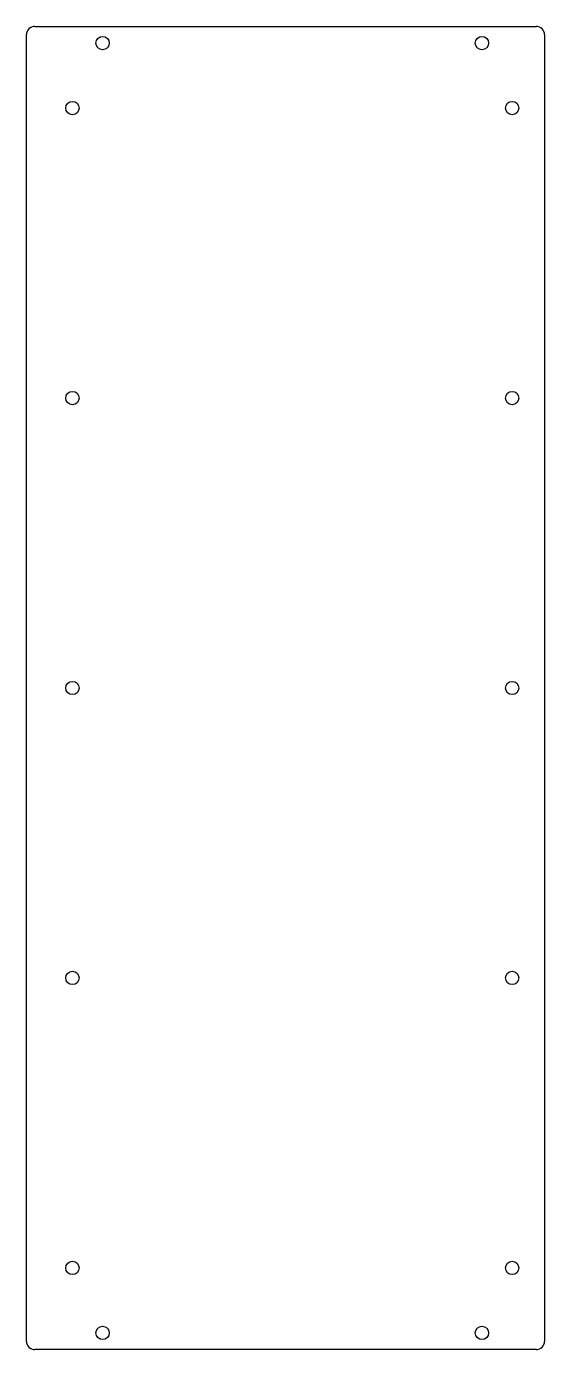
# Model space of a CAD drawing. Header units: metres. Extents: x -3 to 187, y -487 to 0.
import ezdxf

# ---------------------------------------------------------------- set-up
doc = ezdxf.new("R2010")
doc.units = ezdxf.units.M

msp = doc.modelspace()

# ---------------------------------------------------------------- linework, layer by layer
for p, q in [((0, 0), (184.45, 0)), ((0, 0), (0, 0)), ((-3, -483.6), (-3, -3)), ((187.45, -3), (187.45, -483.6)), ((184.45, -486.6), (0, -486.6))]:
    msp.add_line(p, q)
for centre in [(25, -6.1), (164.45, -6.1), (13.9, -30), (175.55, -30), (13.9, -136.65), (175.55, -136.65), (13.9, -243.3), (175.55, -243.3), (13.9, -349.95), (175.55, -349.95), (13.9, -456.6), (175.55, -456.6), (25, -480.5), (164.45, -480.5)]:
    msp.add_circle(centre, 2.45)
for centre, start, end in [((0, -3), 90, 135), ((184.45, -3), 405, 450), ((0, -3), 135, 180), ((184.45, -3), 360, 405), ((0, -483.6), 180, 225), ((0, -483.6), 225, 270), ((184.45, -483.6), 270, 315), ((184.45, -483.6), 315, 360)]:
    msp.add_arc(centre, 3, start, end)

doc.saveas('drawing.dxf')
